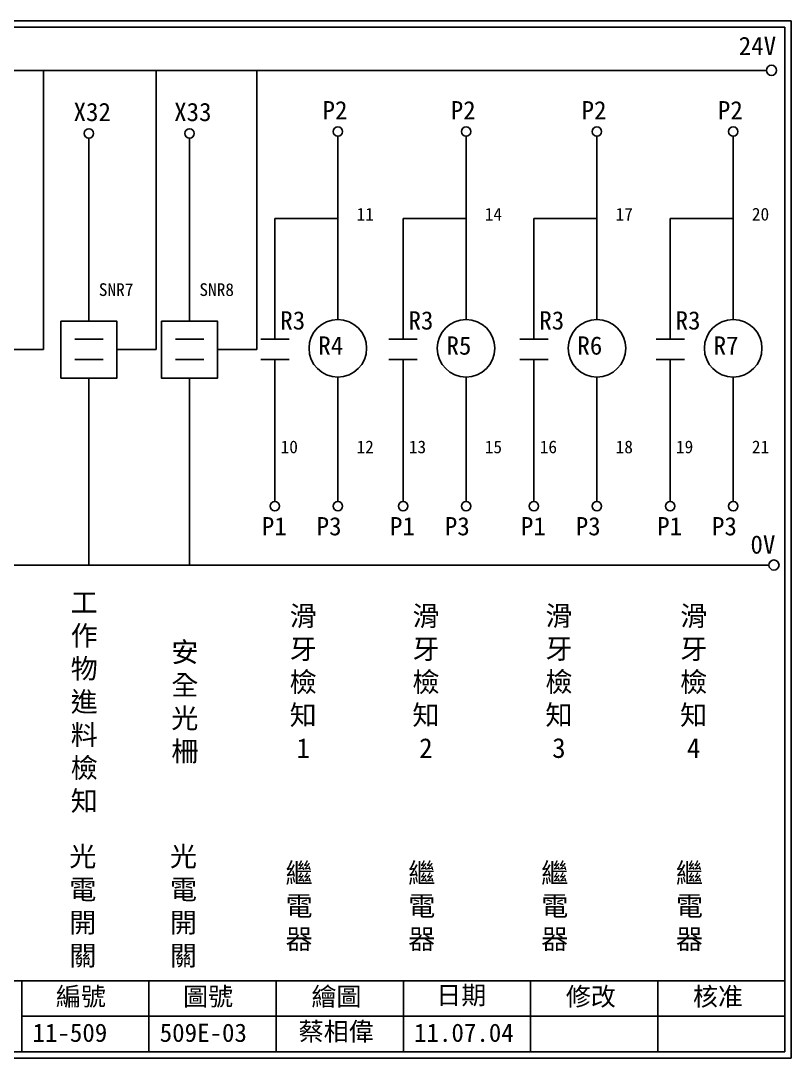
# Model space of a CAD drawing. Extents: x 325 to 612, y 3 to 207.
# Drawn here: x 460.9 to 612.3, y 3 to 207 of the extents above; entities that cross this region are included whole.
import ezdxf

# ---------------------------------------------------------------- set-up
doc = ezdxf.new("R2010")
doc.units = 0
doc.layers.get('0').update_dxf_attribs({"linetype": 'CONTINUOUS'})
doc.layers.add('圖框層', color=7, linetype='CONTINUOUS')
doc.layers.add('標尺寸層', color=3, linetype='CONTINUOUS')
doc.styles.add('CNS', font='romanc.shx', dxfattribs={"bigfont": 'chineset.shx'})
doc.styles.add('STSL', font='kaiu.ttf')

msp = doc.modelspace()

# ---------------------------------------------------------------- linework, layer by layer
for p, q in [((465.31, 142.31), (465.31, 197.22)), ((487.49, 142.31), (487.49, 197.22)), ((507.26, 142.31), (507.26, 197.22)), ((474.26, 147.89), (474.26, 183.91)), ((494.04, 147.89), (494.04, 183.91)), ((523.2, 148.24), (523.2, 184.26)), ((548.4, 148.24), (548.4, 184.26)), ((574.13, 148.24), (574.13, 184.26)), ((600.91, 148.24), (600.91, 184.26)), ((457.6, 142.31), (465.31, 142.31)), ((479.77, 142.31), (487.49, 142.31)), ((499.55, 142.31), (507.26, 142.31)), ((474.26, 136.73), (474.26, 99.96)), ((494.04, 136.73), (494.04, 99.96))]:
    msp.add_line(p, q)
for points in [[(468.75, 147.89), (479.77, 147.89), (479.77, 136.73), (468.75, 136.73)], [(488.52, 147.89), (499.55, 147.89), (499.55, 136.73), (488.52, 136.73)]]:
    msp.add_lwpolyline(points, close=True)
for centre in [(608.44, 197.22), (608.92, 99.96)]:
    msp.add_circle(centre, 1)
at = {"layer": '圖框層', "color": 7}
for p, q in [((612.32, 206.97), (325.32, 206.97)), ((612.32, 3), (612.32, 206.97)), ((611.07, 205.72), (326.57, 205.72)), ((611.07, 4.25), (611.07, 205.72)), ((326.57, 18.25), (611.07, 18.25)), ((461.07, 4.25), (461.07, 18.25)), ((486.07, 4.25), (486.07, 18.25)), ((511.07, 4.25), (511.07, 18.25)), ((536.07, 4.25), (536.07, 18.25)), ((561.07, 4.25), (561.07, 18.25)), ((586.07, 4.25), (586.07, 18.25)), ((461.07, 11.25), (611.07, 11.25)), ((326.57, 4.25), (611.07, 4.25)), ((325.32, 3), (612.32, 3))]:
    msp.add_line(p, q, dxfattribs=at)
at = {"layer": '標尺寸層', "color": 7}
for p, q in [((329.84, 197.22), (607.44, 197.22)), ((471.5, 144.34), (477.07, 144.34)), ((491.27, 144.34), (496.84, 144.34)), ((508.03, 144.34), (513.6, 144.34)), ((533.23, 144.34), (538.79, 144.34)), ((558.95, 144.34), (564.52, 144.34)), ((585.74, 144.34), (591.31, 144.34)), ((471.5, 140.37), (477.07, 140.37)), ((491.27, 140.37), (496.84, 140.37)), ((508.03, 140.37), (513.6, 140.37)), ((533.23, 140.37), (538.79, 140.37)), ((558.95, 140.37), (564.52, 140.37)), ((585.74, 140.37), (591.31, 140.37)), ((523.2, 136.91), (523.2, 112.46)), ((548.4, 136.91), (548.4, 112.46)), ((574.13, 136.91), (574.13, 112.46)), ((600.91, 136.91), (600.91, 112.46)), ((330.05, 99.96), (607.92, 99.96))]:
    msp.add_line(p, q, dxfattribs=at)
at = {"layer": '標尺寸層'}
for p, q in [((510.81, 144.34), (510.81, 168.11)), ((510.81, 168.11), (523.2, 168.11)), ((536.01, 144.34), (536.01, 168.11)), ((536.01, 168.11), (548.4, 168.11)), ((561.74, 144.34), (561.74, 168.11)), ((561.74, 168.11), (574.13, 168.11)), ((588.52, 144.34), (588.52, 168.11)), ((588.52, 168.11), (600.91, 168.11)), ((510.81, 140.37), (510.81, 112.46)), ((536.01, 140.37), (536.01, 112.46)), ((561.74, 140.37), (561.74, 112.46)), ((588.52, 140.37), (588.52, 112.46))]:
    msp.add_line(p, q, dxfattribs=at)
at = {"layer": '標尺寸層', "color": 7}
for centre, radius in [((474.26, 184.83), 0.92), ((494.04, 184.83), 0.92), ((523.2, 185.18), 0.92), ((548.4, 185.18), 0.92), ((574.13, 185.18), 0.92), ((600.91, 185.18), 0.92), ((523.2, 142.58), 5.66), ((548.4, 142.58), 5.66), ((574.13, 142.58), 5.66), ((600.91, 142.58), 5.66), ((510.81, 111.54), 0.92), ((523.2, 111.54), 0.92), ((536.01, 111.54), 0.92), ((548.4, 111.54), 0.92), ((561.74, 111.54), 0.92), ((574.13, 111.54), 0.92), ((588.52, 111.54), 0.92), ((600.91, 111.54), 0.92)]:
    msp.add_circle(centre, radius, dxfattribs=at)

# ---------------------------------------------------------------- texts
at = {"layer": '圖框層', "color": 4, "style": 'STSL'}
for s, height, p in [('24V', 3.6, (602, 200.22)), ('X32', 3.6, (471.25, 187.24)), ('X33', 3.6, (491.02, 187.24)), ('P2', 3.6, (520.19, 187.58)), ('P2', 3.6, (545.39, 187.58)), ('P2', 3.6, (571.11, 187.58)), ('P2', 3.6, (597.9, 187.58)), ('11', 2.5, (526.87, 167.69)), ('14', 2.5, (552.07, 167.69)), ('17', 2.5, (577.8, 167.69)), ('20', 2.5, (604.58, 167.69)), ('SNR7', 2.5, (476.21, 152.86)), ('SNR8', 2.5, (495.98, 152.86)), ('R3', 3.6, (511.88, 146.26)), ('R3', 3.6, (537.08, 146.26)), ('R3', 3.6, (562.8, 146.26)), ('R3', 3.6, (589.59, 146.26)), ('R4', 3.6, (519.36, 141.32)), ('R5', 3.6, (544.55, 141.32)), ('R6', 3.6, (570.28, 141.32)), ('R7', 3.6, (597.07, 141.32)), ('10', 2.5, (511.95, 121.94)), ('12', 2.5, (526.87, 121.94)), ('13', 2.5, (537.15, 121.94)), ('15', 2.5, (552.07, 121.94)), ('16', 2.5, (562.88, 121.94)), ('18', 2.5, (577.8, 121.94)), ('19', 2.5, (589.66, 121.94)), ('21', 2.5, (604.58, 121.94)), ('P1', 3.6, (508.26, 105.8)), ('P3', 3.6, (519.03, 105.8)), ('P1', 3.6, (533.45, 105.8)), ('P3', 3.6, (544.23, 105.8)), ('P1', 3.6, (559.18, 105.8)), ('P3', 3.6, (569.96, 105.8)), ('P1', 3.6, (585.97, 105.8)), ('P3', 3.6, (596.74, 105.8)), ('0V', 3.6, (604.3, 102.2)), ('編號', 3.6, (467.78, 13.34)), ('圖號', 3.6, (492.78, 13.34)), ('繪圖', 3.6, (518.01, 13.34)), ('日期', 3.6, (542.54, 13.59)), ('修改', 3.6, (568.01, 13.34)), ('核准', 3.6, (593.01, 13.34)), ('蔡相偉', 3.6, (515.5, 6.47)), ('11-509', 3.6, (463.18, 6.22)), ('509E-03', 3.6, (488.18, 6.22)), ('11.07.04', 3.6, (538.18, 6.22))]:
    msp.add_text(s, height=height, dxfattribs=at).set_placement(p)
at = {"layer": '標尺寸層', "color": 7, "char_height": 3.9, "width": 4.9608, "attachment_point": 5, "style": 'CNS'}
for s, insert in [('{\\fDFKai-SB|b0|i0|c136|p65;工作物進料檢知}', (473.35, 72.89)), ('{\\fDFKai-SB|b0|i0|c136|p65;滑牙檢知1}', (516.38, 76.97)), ('{\\fDFKai-SB|b0|i0|c136|p65;滑牙檢知2}', (540.51, 76.97)), ('{\\fDFKai-SB|b0|i0|c136|p65;滑牙檢知3}', (566.65, 76.97)), ('{\\fDFKai-SB|b0|i0|c136|p65;滑牙檢知4}', (593.13, 76.97)), ('{\\fDFKai-SB|b0|i0|c136|p65;安全光柵}', (493.12, 72.89)), ('{\\fDFKai-SB|b0|i0|c136|p65;光電開關}', (473.07, 32.72)), ('{\\fDFKai-SB|b0|i0|c136|p65;光電開關}', (492.85, 32.72)), ('{\\fDFKai-SB|b0|i0|c136|p65;繼電器}', (515.57, 32.72)), ('{\\fDFKai-SB|b0|i0|c136|p65;繼電器}', (539.69, 32.72)), ('{\\fDFKai-SB|b0|i0|c136|p65;繼電器}', (565.83, 32.72)), ('{\\fDFKai-SB|b0|i0|c136|p65;繼電器}', (592.31, 32.72))]:
    msp.add_mtext(s, dxfattribs=dict(at, insert=insert))

doc.saveas('drawing.dxf')
